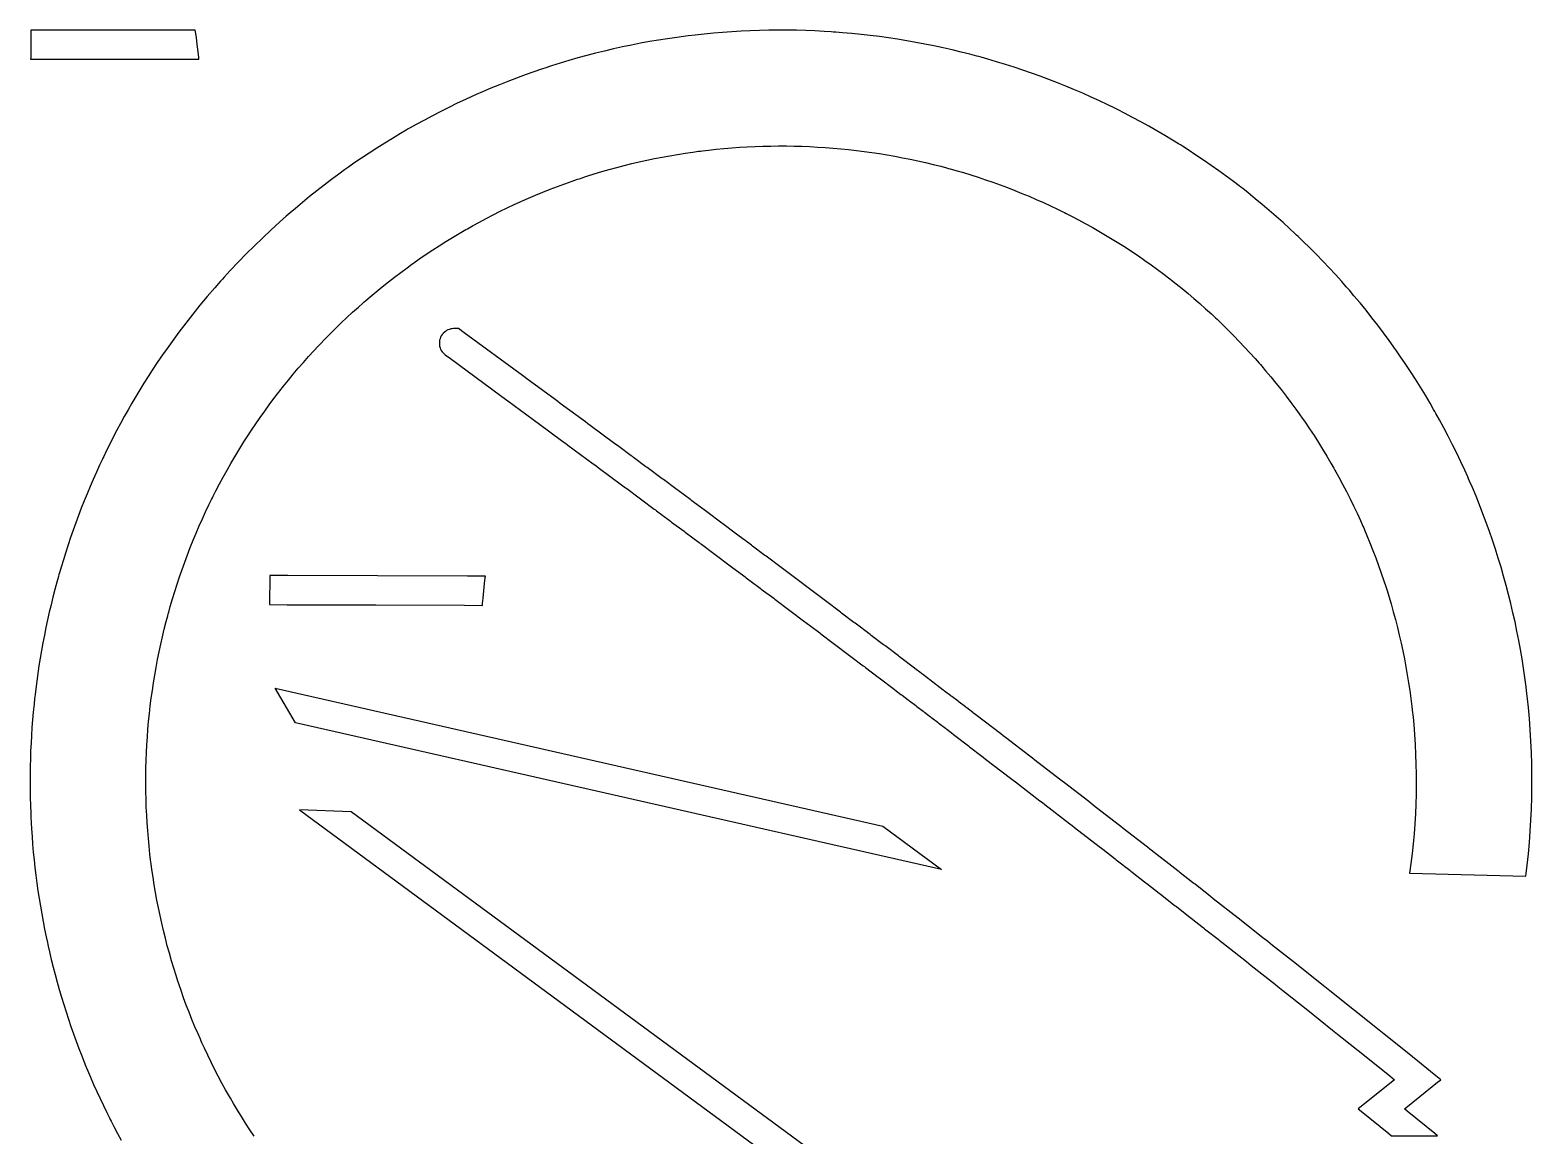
# Model space of a CAD drawing. Extents: x 0 to 1075, y 886 to 1633.
# Drawn here: x 0 to 583, y 1204 to 1633 of the extents above; entities that cross this region are included whole.
import ezdxf

# ---------------------------------------------------------------- set-up
doc = ezdxf.new("R2010")
doc.units = 0
doc.header["$MEASUREMENT"] = 0
doc.layers.get('0').update_dxf_attribs({"true_color": 0xffffff})

msp = doc.modelspace()

# ---------------------------------------------------------------- linework, layer by layer
at = {"color": 0}
for p, q in [((64.2207, 1633.49), (0.3229, 1633.49)), ((0.3229, 1633.49), (0.3318, 1632.78)), ((0.3318, 1632.78), (0.3446, 1630.65)), ((0.3446, 1630.65), (0.3384, 1627.82)), ((64.3224, 1632.78), (64.2207, 1633.49)), ((64.6147, 1630.65), (64.3224, 1632.78)), ((64.9833, 1627.82), (64.6147, 1630.65)), ((237.144, 1628.33), (233.639, 1627.65)), ((240.657, 1628.99), (237.144, 1628.33)), ((244.178, 1629.58), (240.657, 1628.99)), ((247.707, 1630.14), (244.178, 1629.58)), ((251.243, 1630.65), (247.707, 1630.14)), ((253.9, 1631.01), (251.243, 1630.65)), ((254.786, 1631.13), (253.9, 1631.01)), ((255.678, 1631.24), (254.786, 1631.13)), ((258.351, 1631.56), (255.678, 1631.24)), ((261.922, 1631.93), (258.351, 1631.56)), ((265.494, 1632.28), (261.922, 1631.93)), ((269.072, 1632.57), (265.494, 1632.28)), ((272.651, 1632.83), (269.072, 1632.57)), ((276.233, 1633.04), (272.651, 1632.83)), ((279.817, 1633.21), (276.233, 1633.04)), ((283.403, 1633.32), (279.817, 1633.21)), ((286.989, 1633.4), (283.403, 1633.32)), ((290.576, 1633.44), (286.989, 1633.4)), ((294.164, 1633.43), (290.576, 1633.44)), ((297.753, 1633.38), (294.164, 1633.43)), ((301.34, 1633.28), (297.753, 1633.38)), ((304.926, 1633.14), (301.34, 1633.28)), ((308.513, 1632.96), (304.926, 1633.14)), ((311.201, 1632.79), (308.513, 1632.96)), ((312.096, 1632.72), (311.201, 1632.79)), ((312.992, 1632.67), (312.096, 1632.72)), ((315.678, 1632.46), (312.992, 1632.67)), ((319.254, 1632.14), (315.678, 1632.46)), ((322.825, 1631.78), (319.254, 1632.14)), ((326.392, 1631.38), (322.825, 1631.78)), ((329.953, 1630.93), (326.392, 1631.38)), ((333.507, 1630.44), (329.953, 1630.93)), ((337.054, 1629.9), (333.507, 1630.44)), ((340.596, 1629.33), (337.054, 1629.9)), ((344.129, 1628.71), (340.596, 1629.33)), ((347.654, 1628.04), (344.129, 1628.71)), ((351.172, 1627.33), (347.654, 1628.04)), ((0.2613, 1622.86), (0.2424, 1622.15)), ((0.2424, 1622.15), (65.6446, 1622.15)), ((0.3043, 1624.99), (0.2613, 1622.86)), ((0.3384, 1627.82), (0.3043, 1624.99)), ((65.3267, 1624.99), (64.9833, 1627.82)), ((65.5682, 1622.86), (65.3267, 1624.99)), ((65.6446, 1622.15), (65.5682, 1622.86)), ((212.815, 1622.64), (209.382, 1621.65)), ((216.26, 1623.57), (212.815, 1622.64)), ((219.715, 1624.47), (216.26, 1623.57)), ((223.182, 1625.33), (219.715, 1624.47)), ((226.658, 1626.15), (223.182, 1625.33)), ((230.144, 1626.92), (226.658, 1626.15)), ((233.639, 1627.65), (230.144, 1626.92)), ((354.682, 1626.58), (351.172, 1627.33)), ((358.182, 1625.79), (354.682, 1626.58)), ((361.674, 1624.96), (358.182, 1625.79)), ((365.154, 1624.08), (361.674, 1624.96)), ((367.76, 1623.4), (365.154, 1624.08)), ((368.625, 1623.17), (367.76, 1623.4)), ((369.487, 1622.93), (368.625, 1623.17)), ((372.069, 1622.21), (369.487, 1622.93)), ((375.499, 1621.19), (372.069, 1622.21)), ((195.764, 1617.28), (192.39, 1616.08)), ((198.304, 1618.15), (195.764, 1617.28)), ((199.153, 1618.44), (198.304, 1618.15)), ((200.001, 1618.72), (199.153, 1618.44)), ((202.55, 1619.56), (200.001, 1618.72)), ((205.96, 1620.63), (202.55, 1619.56)), ((209.382, 1621.65), (205.96, 1620.63)), ((378.917, 1620.15), (375.499, 1621.19)), ((382.319, 1619.07), (378.917, 1620.15)), ((385.708, 1617.94), (382.319, 1619.07)), ((389.083, 1616.78), (385.708, 1617.94)), ((392.443, 1615.57), (389.083, 1616.78)), ((179.051, 1610.89), (175.757, 1609.49)), ((182.361, 1612.25), (179.051, 1610.89)), ((185.689, 1613.57), (182.361, 1612.25)), ((189.032, 1614.85), (185.689, 1613.57)), ((192.39, 1616.08), (189.032, 1614.85)), ((395.789, 1614.32), (392.443, 1615.57)), ((399.118, 1613.03), (395.789, 1614.32)), ((402.431, 1611.69), (399.118, 1613.03)), ((405.728, 1610.33), (402.431, 1611.69)), ((165.982, 1605.03), (162.761, 1603.46)), ((169.222, 1606.56), (165.982, 1605.03)), ((171.664, 1607.67), (169.222, 1606.56)), ((172.481, 1608.04), (171.664, 1607.67)), ((173.297, 1608.4), (172.481, 1608.04)), ((175.757, 1609.49), (173.297, 1608.4)), ((409.007, 1608.92), (405.728, 1610.33)), ((412.271, 1607.46), (409.007, 1608.92)), ((415.515, 1605.97), (412.271, 1607.46)), ((418.743, 1604.43), (415.515, 1605.97)), ((156.378, 1600.21), (153.218, 1598.53)), ((159.56, 1601.86), (156.378, 1600.21)), ((162.761, 1603.46), (159.56, 1601.86)), ((421.153, 1603.26), (418.743, 1604.43)), ((421.953, 1602.86), (421.153, 1603.26)), ((422.754, 1602.46), (421.953, 1602.86)), ((425.149, 1601.25), (422.754, 1602.46)), ((428.322, 1599.58), (425.149, 1601.25)), ((431.476, 1597.9), (428.322, 1599.58)), ((143.876, 1593.26), (140.815, 1591.43)), ((146.186, 1594.61), (143.876, 1593.26)), ((146.96, 1595.06), (146.186, 1594.61)), ((147.736, 1595.5), (146.96, 1595.06)), ((150.078, 1596.81), (147.736, 1595.5)), ((153.218, 1598.53), (150.078, 1596.81)), ((434.61, 1596.17), (431.476, 1597.9)), ((437.721, 1594.39), (434.61, 1596.17)), ((440.81, 1592.58), (437.721, 1594.39)), ((134.763, 1587.67), (131.772, 1585.72)), ((137.778, 1589.57), (134.763, 1587.67)), ((140.815, 1591.43), (137.778, 1589.57)), ((263.514, 1586.86), (266.539, 1587.19)), ((266.539, 1587.19), (269.565, 1587.49)), ((269.565, 1587.49), (272.594, 1587.74)), ((272.594, 1587.74), (275.625, 1587.94)), ((275.625, 1587.94), (278.656, 1588.13)), ((278.656, 1588.13), (281.689, 1588.26)), ((281.689, 1588.26), (284.721, 1588.38)), ((284.721, 1588.38), (287.754, 1588.43)), ((287.754, 1588.43), (290.786, 1588.47)), ((290.786, 1588.47), (293.818, 1588.46)), ((293.818, 1588.46), (296.85, 1588.42)), ((296.85, 1588.42), (299.879, 1588.33)), ((299.879, 1588.33), (302.908, 1588.21)), ((302.908, 1588.21), (305.935, 1588.06)), ((305.935, 1588.06), (308.958, 1587.86)), ((308.958, 1587.86), (311.981, 1587.64)), ((311.981, 1587.64), (314.999, 1587.36)), ((314.999, 1587.36), (318.015, 1587.07)), ((318.015, 1587.07), (321.026, 1586.72)), ((443.875, 1590.74), (440.81, 1592.58)), ((446.161, 1589.32), (443.875, 1590.74)), ((446.919, 1588.85), (446.161, 1589.32)), ((447.678, 1588.38), (446.919, 1588.85)), ((449.94, 1586.92), (447.678, 1588.38)), ((125.863, 1581.74), (123.671, 1580.19)), ((128.805, 1583.75), (125.863, 1581.74)), ((131.772, 1585.72), (128.805, 1583.75)), ((230.826, 1580.88), (233.758, 1581.6)), ((233.758, 1581.6), (236.699, 1582.29)), ((236.699, 1582.29), (239.649, 1582.94)), ((239.649, 1582.94), (242.604, 1583.57)), ((242.604, 1583.57), (245.569, 1584.14)), ((245.569, 1584.14), (248.54, 1584.69)), ((248.54, 1584.69), (251.518, 1585.19)), ((251.518, 1585.19), (254.504, 1585.67)), ((254.504, 1585.67), (257.494, 1586.1)), ((257.494, 1586.1), (259.742, 1586.4)), ((259.742, 1586.4), (260.492, 1586.5)), ((260.492, 1586.5), (261.247, 1586.6)), ((261.247, 1586.6), (263.514, 1586.86)), ((321.026, 1586.72), (324.035, 1586.35)), ((324.035, 1586.35), (327.039, 1585.93)), ((327.039, 1585.93), (330.037, 1585.49)), ((330.037, 1585.49), (333.032, 1584.99)), ((333.032, 1584.99), (336.021, 1584.47)), ((336.021, 1584.47), (339.003, 1583.9)), ((339.003, 1583.9), (341.981, 1583.31)), ((341.981, 1583.31), (344.951, 1582.68)), ((344.951, 1582.68), (347.915, 1582)), ((347.915, 1582), (350.872, 1581.29)), ((350.872, 1581.29), (353.822, 1580.56)), ((452.938, 1584.96), (449.94, 1586.92)), ((455.908, 1582.96), (452.938, 1584.96)), ((458.856, 1580.93), (455.908, 1582.96)), ((117.134, 1575.44), (114.268, 1573.26)), ((120.026, 1577.58), (117.134, 1575.44)), ((122.212, 1579.17), (120.026, 1577.58)), ((122.944, 1579.68), (122.212, 1579.17)), ((123.671, 1580.19), (122.944, 1579.68)), ((210.569, 1574.79), (212.717, 1575.53)), ((212.717, 1575.53), (213.435, 1575.76)), ((213.435, 1575.76), (214.151, 1576.01)), ((214.151, 1576.01), (216.308, 1576.71)), ((216.308, 1576.71), (219.192, 1577.61)), ((219.192, 1577.61), (222.086, 1578.49)), ((222.086, 1578.49), (224.99, 1579.32)), ((224.99, 1579.32), (227.904, 1580.11)), ((227.904, 1580.11), (230.826, 1580.88)), ((353.822, 1580.56), (356.031, 1579.97)), ((356.031, 1579.97), (356.765, 1579.76)), ((356.765, 1579.76), (357.494, 1579.57)), ((357.494, 1579.57), (359.678, 1578.96)), ((359.678, 1578.96), (362.579, 1578.11)), ((362.579, 1578.11), (365.469, 1577.24)), ((365.469, 1577.24), (368.347, 1576.31)), ((368.347, 1576.31), (371.214, 1575.36)), ((371.214, 1575.36), (374.069, 1574.38)), ((461.778, 1578.86), (458.856, 1580.93)), ((464.674, 1576.75), (461.778, 1578.86)), ((467.543, 1574.61), (464.674, 1576.75)), ((111.429, 1571.06), (108.617, 1568.82)), ((114.268, 1573.26), (111.429, 1571.06)), ((196.436, 1569.38), (199.235, 1570.53)), ((199.235, 1570.53), (202.049, 1571.64)), ((202.049, 1571.64), (204.875, 1572.72)), ((204.875, 1572.72), (207.715, 1573.78)), ((207.715, 1573.78), (210.569, 1574.79)), ((374.069, 1574.38), (376.911, 1573.35)), ((376.911, 1573.35), (379.74, 1572.29)), ((379.74, 1572.29), (382.556, 1571.19)), ((382.556, 1571.19), (385.358, 1570.07)), ((385.358, 1570.07), (388.147, 1568.92)), ((469.679, 1572.99), (467.543, 1574.61)), ((470.386, 1572.43), (469.679, 1572.99)), ((471.09, 1571.89), (470.386, 1572.43)), ((473.19, 1570.24), (471.09, 1571.89)), ((475.965, 1567.99), (473.19, 1570.24)), ((103.075, 1564.24), (101.025, 1562.49)), ((105.832, 1566.54), (103.075, 1564.24)), ((108.617, 1568.82), (105.832, 1566.54)), ((182.658, 1563.1), (185.383, 1564.42)), ((185.383, 1564.42), (188.124, 1565.71)), ((188.124, 1565.71), (190.189, 1566.65)), ((190.189, 1566.65), (190.881, 1566.97)), ((190.881, 1566.97), (191.571, 1567.28)), ((191.571, 1567.28), (193.65, 1568.19)), ((193.65, 1568.19), (196.436, 1569.38)), ((388.147, 1568.92), (390.921, 1567.71)), ((390.921, 1567.71), (393.681, 1566.49)), ((393.681, 1566.49), (396.425, 1565.22)), ((396.425, 1565.22), (399.156, 1563.92)), ((399.156, 1563.92), (401.193, 1562.93)), ((478.714, 1565.72), (475.965, 1567.99)), ((481.435, 1563.42), (478.714, 1565.72)), ((96.9797, 1558.92), (93.6593, 1555.9)), ((99.499, 1561.15), (96.9797, 1558.92)), ((100.346, 1561.89), (99.499, 1561.15)), ((101.025, 1562.49), (100.346, 1561.89)), ((171.932, 1557.46), (174.587, 1558.92)), ((174.587, 1558.92), (177.26, 1560.35)), ((177.26, 1560.35), (179.951, 1561.74)), ((179.951, 1561.74), (182.658, 1563.1)), ((401.193, 1562.93), (401.869, 1562.6)), ((401.869, 1562.6), (402.547, 1562.25)), ((402.547, 1562.25), (404.572, 1561.22)), ((404.572, 1561.22), (407.257, 1559.82)), ((407.257, 1559.82), (409.924, 1558.39)), ((409.924, 1558.39), (412.572, 1556.93)), ((484.126, 1561.08), (481.435, 1563.42)), ((486.789, 1558.71), (484.126, 1561.08)), ((489.422, 1556.31), (486.789, 1558.71)), ((90.3857, 1552.82), (87.1592, 1549.71)), ((93.6593, 1555.9), (90.3857, 1552.82)), ((161.529, 1551.33), (164.099, 1552.92)), ((164.099, 1552.92), (166.686, 1554.46)), ((166.686, 1554.46), (168.639, 1555.6)), ((168.639, 1555.6), (169.293, 1555.97)), ((169.293, 1555.97), (169.95, 1556.35)), ((169.95, 1556.35), (171.932, 1557.46)), ((412.572, 1556.93), (415.203, 1555.43)), ((415.203, 1555.43), (417.814, 1553.89)), ((417.814, 1553.89), (420.407, 1552.33)), ((420.407, 1552.33), (422.339, 1551.14)), ((491.379, 1554.49), (489.422, 1556.31)), ((492.026, 1553.88), (491.379, 1554.49)), ((492.681, 1553.25), (492.026, 1553.88)), ((494.624, 1551.39), (492.681, 1553.25)), ((83.9806, 1546.53), (80.8503, 1543.32)), ((87.1592, 1549.71), (83.9806, 1546.53)), ((151.454, 1544.71), (153.943, 1546.42)), ((153.943, 1546.42), (156.451, 1548.08)), ((156.451, 1548.08), (158.981, 1549.72)), ((158.981, 1549.72), (161.529, 1551.33)), ((422.339, 1551.14), (422.981, 1550.74)), ((422.981, 1550.74), (423.622, 1550.33)), ((423.622, 1550.33), (425.535, 1549.11)), ((425.535, 1549.11), (428.069, 1547.44)), ((428.069, 1547.44), (430.583, 1545.76)), ((497.19, 1548.86), (494.624, 1551.39)), ((499.726, 1546.32), (497.19, 1548.86)), ((502.231, 1543.74), (499.726, 1546.32)), ((80.8503, 1543.32), (77.769, 1540.06)), ((144.071, 1539.39), (146.518, 1541.19)), ((146.518, 1541.19), (148.367, 1542.53)), ((148.367, 1542.53), (148.986, 1542.97)), ((148.986, 1542.97), (149.6, 1543.42)), ((149.6, 1543.42), (151.454, 1544.71)), ((430.583, 1545.76), (433.075, 1544.04)), ((433.075, 1544.04), (435.546, 1542.29)), ((435.546, 1542.29), (437.996, 1540.5)), ((437.996, 1540.5), (440.422, 1538.69)), ((504.703, 1541.13), (502.231, 1543.74)), ((507.143, 1538.49), (504.703, 1541.13)), ((73.9925, 1535.92), (71.7839, 1533.42)), ((74.7371, 1536.74), (73.9925, 1535.92)), ((75.4887, 1537.57), (74.7371, 1536.74)), ((77.769, 1540.06), (75.4887, 1537.57)), ((136.868, 1533.79), (139.246, 1535.68)), ((139.246, 1535.68), (141.647, 1537.56)), ((141.647, 1537.56), (144.071, 1539.39)), ((440.422, 1538.69), (442.229, 1537.31)), ((442.229, 1537.31), (442.826, 1536.85)), ((442.826, 1536.85), (443.422, 1536.39)), ((443.422, 1536.39), (445.197, 1534.99)), ((445.197, 1534.99), (447.546, 1533.1)), ((509.551, 1535.81), (507.143, 1538.49)), ((511.338, 1533.79), (509.551, 1535.81)), ((68.8826, 1530.04), (66.0338, 1526.63)), ((71.7839, 1533.42), (68.8826, 1530.04)), ((130.446, 1528.43), (132.18, 1529.9)), ((132.18, 1529.9), (134.512, 1531.86)), ((134.512, 1531.86), (136.868, 1533.79)), ((447.546, 1533.1), (449.869, 1531.17)), ((449.869, 1531.17), (452.169, 1529.22)), ((452.169, 1529.22), (454.446, 1527.25)), ((511.928, 1533.11), (511.338, 1533.79)), ((512.532, 1532.42), (511.928, 1533.11)), ((514.324, 1530.32), (512.532, 1532.42)), ((516.686, 1527.5), (514.324, 1530.32)), ((63.2378, 1523.17), (60.4951, 1519.67)), ((66.0338, 1526.63), (63.2378, 1523.17)), ((123.094, 1521.82), (125.328, 1523.88)), ((125.328, 1523.88), (127.587, 1525.92)), ((127.587, 1525.92), (129.297, 1527.43)), ((129.297, 1527.43), (129.872, 1527.93)), ((129.872, 1527.93), (130.446, 1528.43)), ((454.446, 1527.25), (456.697, 1525.24)), ((456.697, 1525.24), (458.925, 1523.21)), ((458.925, 1523.21), (460.581, 1521.67)), ((519.011, 1524.65), (516.686, 1527.5)), ((521.301, 1521.76), (519.011, 1524.65)), ((60.4951, 1519.67), (57.8064, 1516.13)), ((116.544, 1515.46), (118.701, 1517.6)), ((118.701, 1517.6), (120.885, 1519.72)), ((120.885, 1519.72), (123.094, 1521.82)), ((162.36, 1517.04), (161.837, 1516.78)), ((162.907, 1517.25), (162.36, 1517.04)), ((163.475, 1517.4), (162.907, 1517.25)), ((164.06, 1517.5), (163.475, 1517.4)), ((164.506, 1517.54), (164.06, 1517.5)), ((164.656, 1517.54), (164.506, 1517.54)), ((166.467, 1517.56), (164.656, 1517.54)), ((168.724, 1515.9), (166.467, 1517.56)), ((460.581, 1521.67), (461.128, 1521.15)), ((461.128, 1521.15), (461.681, 1520.63)), ((461.681, 1520.63), (463.325, 1519.04)), ((463.325, 1519.04), (465.494, 1516.92)), ((523.556, 1518.86), (521.301, 1521.76)), ((525.774, 1515.93), (523.556, 1518.86)), ((55.1721, 1512.54), (53.2304, 1509.82)), ((57.8064, 1516.13), (55.1721, 1512.54)), ((112.307, 1511.1), (112.83, 1511.64)), ((112.83, 1511.64), (114.412, 1513.29)), ((114.412, 1513.29), (116.544, 1515.46)), ((159.051, 1512.47), (159.019, 1511.88)), ((159.019, 1511.88), (159.035, 1511.43)), ((159.035, 1511.43), (159.05, 1511.28)), ((159.05, 1511.28), (159.065, 1511.14)), ((159.143, 1513.06), (159.051, 1512.47)), ((159.294, 1513.61), (159.143, 1513.06)), ((159.504, 1514.17), (159.294, 1513.61)), ((159.771, 1514.69), (159.504, 1514.17)), ((160.092, 1515.19), (159.771, 1514.69)), ((160.365, 1515.54), (160.092, 1515.19)), ((160.465, 1515.65), (160.365, 1515.54)), ((160.564, 1515.76), (160.465, 1515.65)), ((160.886, 1516.07), (160.564, 1515.76)), ((161.346, 1516.44), (160.886, 1516.07)), ((161.837, 1516.78), (161.346, 1516.44)), ((191.275, 1499.36), (168.724, 1515.9)), ((465.494, 1516.92), (467.64, 1514.75)), ((467.64, 1514.75), (469.758, 1512.57)), ((469.758, 1512.57), (471.85, 1510.36)), ((527.954, 1512.97), (525.774, 1515.93)), ((529.568, 1510.72), (527.954, 1512.97)), ((50.8744, 1506.43), (49.1825, 1503.93)), ((52.1599, 1508.29), (50.8744, 1506.43)), ((52.5926, 1508.92), (52.1599, 1508.29)), ((53.2304, 1509.82), (52.5926, 1508.92)), ((106.21, 1504.4), (108.215, 1506.67)), ((108.215, 1506.67), (110.247, 1508.89)), ((110.247, 1508.89), (111.789, 1510.54)), ((111.789, 1510.54), (112.307, 1511.1)), ((159.065, 1511.14), (159.143, 1510.69)), ((159.143, 1510.69), (159.297, 1510.13)), ((159.297, 1510.13), (159.507, 1509.57)), ((159.507, 1509.57), (159.774, 1509.04)), ((159.774, 1509.04), (160.092, 1508.56)), ((160.092, 1508.56), (160.461, 1508.1)), ((160.461, 1508.1), (160.878, 1507.68)), ((160.878, 1507.68), (161.219, 1507.39)), ((161.219, 1507.39), (161.34, 1507.29)), ((161.34, 1507.29), (163.288, 1505.88)), ((163.288, 1505.88), (182.743, 1491.6)), ((471.85, 1510.36), (473.914, 1508.13)), ((473.914, 1508.13), (475.951, 1505.88)), ((475.951, 1505.88), (477.463, 1504.15)), ((530.099, 1509.97), (529.568, 1510.72)), ((530.626, 1509.24), (530.099, 1509.97)), ((532.188, 1506.99), (530.626, 1509.24)), ((534.239, 1503.97), (532.188, 1506.99)), ((47.5169, 1501.42), (45.8781, 1498.89)), ((49.1825, 1503.93), (47.5169, 1501.42)), ((100.363, 1497.51), (102.284, 1499.83)), ((102.284, 1499.83), (104.233, 1502.14)), ((104.233, 1502.14), (106.21, 1504.4)), ((477.463, 1504.15), (477.961, 1503.58)), ((477.961, 1503.58), (478.479, 1502.99)), ((478.479, 1502.99), (480.017, 1501.19)), ((480.017, 1501.19), (482.043, 1498.76)), ((536.251, 1500.93), (534.239, 1503.97)), ((538.225, 1497.86), (536.251, 1500.93)), ((42.6803, 1493.76), (41.1217, 1491.18)), ((44.2657, 1496.33), (42.6803, 1493.76)), ((45.8781, 1498.89), (44.2657, 1496.33)), ((97.0701, 1493.39), (98.4714, 1495.17)), ((98.4714, 1495.17), (100.363, 1497.51)), ((193.528, 1497.69), (191.275, 1499.36)), ((194.486, 1497), (193.528, 1497.69)), ((204.065, 1489.94), (194.486, 1497)), ((482.043, 1498.76), (484.036, 1496.32)), ((484.036, 1496.32), (486, 1493.85)), ((486, 1493.85), (487.932, 1491.36)), ((540.161, 1494.78), (538.225, 1497.86)), ((542.057, 1491.67), (540.161, 1494.78)), ((39.5901, 1488.58), (38.0858, 1485.97)), ((41.1217, 1491.18), (39.5901, 1488.58)), ((91.1704, 1485.51), (92.9526, 1487.96)), ((92.9526, 1487.96), (94.7653, 1490.39)), ((94.7653, 1490.39), (96.1436, 1492.19)), ((96.1436, 1492.19), (96.6079, 1492.79)), ((96.6079, 1492.79), (97.0701, 1493.39)), ((182.743, 1491.6), (184.688, 1490.17)), ((184.688, 1490.17), (185.669, 1489.44)), ((185.669, 1489.44), (195.478, 1482.24)), ((205.024, 1489.24), (204.065, 1489.94)), ((205.997, 1488.51), (205.024, 1489.24)), ((215.739, 1481.33), (205.997, 1488.51)), ((487.932, 1491.36), (489.832, 1488.83)), ((489.832, 1488.83), (491.701, 1486.29)), ((543.915, 1488.53), (542.057, 1491.67)), ((545.283, 1486.15), (543.915, 1488.53)), ((36.6088, 1483.35), (35.159, 1480.69)), ((38.0858, 1485.97), (36.6088, 1483.35)), ((87.6974, 1480.54), (89.4185, 1483.04)), ((89.4185, 1483.04), (91.1704, 1485.51)), ((195.478, 1482.24), (196.458, 1481.51)), ((491.701, 1486.29), (493.082, 1484.38)), ((493.082, 1484.38), (493.537, 1483.72)), ((493.537, 1483.72), (493.989, 1483.08)), ((493.989, 1483.08), (495.325, 1481.17)), ((545.733, 1485.36), (545.283, 1486.15)), ((546.185, 1484.57), (545.733, 1485.36)), ((547.519, 1482.17), (546.185, 1484.57)), ((549.265, 1478.94), (547.519, 1482.17)), ((33.7369, 1478.04), (32.3425, 1475.36)), ((35.159, 1480.69), (33.7369, 1478.04)), ((84.3478, 1475.5), (86.0069, 1478.03)), ((86.0069, 1478.03), (87.6974, 1480.54)), ((196.458, 1481.51), (197.421, 1480.79)), ((197.421, 1480.79), (207.049, 1473.69)), ((216.712, 1480.61), (215.739, 1481.33)), ((217.671, 1479.9), (216.712, 1480.61)), ((227.244, 1472.83), (217.671, 1479.9)), ((495.325, 1481.17), (497.081, 1478.57)), ((497.081, 1478.57), (498.801, 1475.96)), ((550.969, 1475.71), (549.265, 1478.94)), ((30.9758, 1472.67), (29.6371, 1469.97)), ((32.3425, 1475.36), (30.9758, 1472.67)), ((79.5608, 1467.78), (81.1243, 1470.38)), ((81.1243, 1470.38), (82.3169, 1472.31)), ((82.3169, 1472.31), (82.7197, 1472.94)), ((82.7197, 1472.94), (83.1228, 1473.58)), ((83.1228, 1473.58), (84.3478, 1475.5)), ((207.049, 1473.69), (208.011, 1472.99)), ((208.011, 1472.99), (208.99, 1472.26)), ((208.99, 1472.26), (218.779, 1465.03)), ((228.201, 1472.13), (227.244, 1472.83)), ((228.686, 1471.76), (228.201, 1472.13)), ((233.529, 1468.18), (228.686, 1471.76)), ((498.801, 1475.96), (500.489, 1473.33)), ((500.489, 1473.33), (502.144, 1470.68)), ((502.144, 1470.68), (503.765, 1468)), ((552.632, 1472.44), (550.969, 1475.71)), ((554.254, 1469.17), (552.632, 1472.44)), ((27.0396, 1464.51), (25.7818, 1461.75)), ((28.0011, 1466.57), (27.0396, 1464.51)), ((28.3264, 1467.25), (28.0011, 1466.57)), ((28.6504, 1467.93), (28.3264, 1467.25)), ((29.6371, 1469.97), (28.6504, 1467.93)), ((76.5311, 1462.54), (78.0297, 1465.17)), ((78.0297, 1465.17), (79.5608, 1467.78)), ((218.779, 1465.03), (219.757, 1464.31)), ((234.014, 1467.82), (233.529, 1468.18)), ((234.494, 1467.46), (234.014, 1467.82)), ((239.297, 1463.9), (234.494, 1467.46)), ((503.765, 1468), (505.351, 1465.31)), ((505.351, 1465.31), (506.519, 1463.28)), ((555.833, 1465.86), (554.254, 1469.17)), ((557.372, 1462.53), (555.833, 1465.86)), ((24.5528, 1458.99), (23.3528, 1456.21)), ((25.7818, 1461.75), (24.5528, 1458.99)), ((73.6319, 1457.22), (75.0651, 1459.89)), ((75.0651, 1459.89), (76.5311, 1462.54)), ((219.757, 1464.31), (220.719, 1463.6)), ((220.719, 1463.6), (230.34, 1456.47)), ((239.778, 1463.54), (239.297, 1463.9)), ((240.263, 1463.18), (239.778, 1463.54)), ((245.101, 1459.6), (240.263, 1463.18)), ((245.586, 1459.24), (245.101, 1459.6)), ((246.065, 1458.88), (245.586, 1459.24)), ((250.865, 1455.31), (246.065, 1458.88)), ((506.519, 1463.28), (506.904, 1462.6)), ((506.904, 1462.6), (507.289, 1461.9)), ((507.289, 1461.9), (508.428, 1459.85)), ((508.428, 1459.85), (509.917, 1457.08)), ((558.5, 1460.03), (557.372, 1462.53)), ((558.869, 1459.19), (558.5, 1460.03)), ((559.238, 1458.35), (558.869, 1459.19)), ((22.1818, 1453.42), (21.04, 1450.61)), ((23.3528, 1456.21), (22.1818, 1453.42)), ((71.2021, 1452.51), (72.2317, 1454.54)), ((72.2317, 1454.54), (73.6319, 1457.22)), ((230.34, 1456.47), (231.301, 1455.75)), ((231.301, 1455.75), (231.789, 1455.39)), ((231.789, 1455.39), (236.656, 1451.78)), ((251.346, 1454.96), (250.865, 1455.31)), ((251.829, 1454.6), (251.346, 1454.96)), ((256.665, 1451), (251.829, 1454.6)), ((509.917, 1457.08), (511.371, 1454.29)), ((511.371, 1454.29), (512.787, 1451.49)), ((560.322, 1455.83), (559.238, 1458.35)), ((561.733, 1452.44), (560.322, 1455.83)), ((19.9275, 1447.81), (18.8443, 1444.97)), ((21.04, 1450.61), (19.9275, 1447.81)), ((68.2351, 1446.39), (69.5329, 1449.13)), ((69.5329, 1449.13), (70.5275, 1451.15)), ((70.5275, 1451.15), (70.8646, 1451.83)), ((70.8646, 1451.83), (71.2021, 1452.51)), ((236.656, 1451.78), (237.143, 1451.42)), ((237.143, 1451.42), (237.625, 1451.07)), ((237.625, 1451.07), (242.451, 1447.47)), ((242.451, 1447.47), (242.935, 1447.13)), ((242.935, 1447.13), (243.421, 1446.76)), ((257.149, 1450.64), (256.665, 1451)), ((257.628, 1450.28), (257.149, 1450.64)), ((262.425, 1446.71), (257.628, 1450.28)), ((512.787, 1451.49), (514.168, 1448.67)), ((514.168, 1448.67), (515.514, 1445.83)), ((563.101, 1449.06), (561.733, 1452.44)), ((564.428, 1445.64), (563.101, 1449.06)), ((17.7904, 1442.14), (16.7661, 1439.29)), ((18.8443, 1444.97), (17.7904, 1442.14)), ((65.7414, 1440.89), (66.9713, 1443.64)), ((66.9713, 1443.64), (68.2351, 1446.39)), ((243.421, 1446.76), (248.285, 1443.14)), ((248.285, 1443.14), (248.771, 1442.78)), ((248.771, 1442.78), (249.253, 1442.42)), ((249.253, 1442.42), (254.076, 1438.83)), ((262.904, 1446.35), (262.425, 1446.71)), ((263.388, 1445.99), (262.904, 1446.35)), ((268.219, 1442.39), (263.388, 1445.99)), ((268.703, 1442.03), (268.219, 1442.39)), ((269.182, 1441.67), (268.703, 1442.03)), ((273.975, 1438.08), (269.182, 1441.67)), ((515.514, 1445.83), (516.822, 1442.97)), ((516.822, 1442.97), (517.781, 1440.82)), ((565.708, 1442.21), (564.428, 1445.64)), ((566.947, 1438.76), (565.708, 1442.21)), ((15.7714, 1436.43), (14.8063, 1433.57)), ((16.7661, 1439.29), (15.7714, 1436.43)), ((62.2576, 1432.51), (63.3844, 1435.32)), ((63.3844, 1435.32), (64.5458, 1438.11)), ((64.5458, 1438.11), (65.7414, 1440.89)), ((254.076, 1438.83), (254.558, 1438.47)), ((254.558, 1438.47), (255.044, 1438.11)), ((255.044, 1438.11), (259.906, 1434.49)), ((274.454, 1437.72), (273.975, 1438.08)), ((274.938, 1437.36), (274.454, 1437.72)), ((279.765, 1433.76), (274.938, 1437.36)), ((517.781, 1440.82), (518.094, 1440.1)), ((518.094, 1440.1), (518.408, 1439.39)), ((518.408, 1439.39), (519.329, 1437.22)), ((519.329, 1437.22), (520.528, 1434.31)), ((568.142, 1435.31), (566.947, 1438.76)), ((569.011, 1432.69), (568.142, 1435.31)), ((13.871, 1430.68), (12.9655, 1427.79)), ((14.8063, 1433.57), (13.871, 1430.68)), ((60.1076, 1426.88), (61.1653, 1429.71)), ((61.1653, 1429.71), (62.2576, 1432.51)), ((259.906, 1434.49), (260.392, 1434.13)), ((260.392, 1434.13), (260.874, 1433.76)), ((260.874, 1433.76), (265.694, 1430.17)), ((265.694, 1430.17), (266.176, 1429.81)), ((266.176, 1429.81), (266.662, 1429.44)), ((280.249, 1433.4), (279.765, 1433.76)), ((280.728, 1433.04), (280.249, 1433.4)), ((285.518, 1429.46), (280.728, 1433.04)), ((520.528, 1434.31), (521.688, 1431.39)), ((521.688, 1431.39), (522.81, 1428.46)), ((569.293, 1431.82), (569.011, 1432.69)), ((569.575, 1430.96), (569.293, 1431.82)), ((570.399, 1428.33), (569.575, 1430.96)), ((12.09, 1424.9), (11.452, 1422.72)), ((12.9655, 1427.79), (12.09, 1424.9)), ((58.0969, 1421.18), (59.0849, 1424.03)), ((59.0849, 1424.03), (60.1076, 1426.88)), ((266.662, 1429.44), (271.518, 1425.81)), ((271.518, 1425.81), (272.004, 1425.44)), ((272.004, 1425.44), (272.486, 1425.08)), ((272.486, 1425.08), (277.303, 1421.49)), ((285.996, 1429.1), (285.518, 1429.46)), ((286.479, 1428.74), (285.996, 1429.1)), ((291.303, 1425.11), (286.479, 1428.74)), ((291.786, 1424.75), (291.303, 1425.11)), ((292.264, 1424.39), (291.786, 1424.75)), ((297.05, 1420.81), (292.264, 1424.39)), ((522.81, 1428.46), (523.894, 1425.51)), ((523.894, 1425.51), (524.942, 1422.56)), ((571.46, 1424.85), (570.399, 1428.33)), ((572.476, 1421.33), (571.46, 1424.85)), ((10.4309, 1419.08), (9.6476, 1416.17)), ((11.0373, 1421.26), (10.4309, 1419.08)), ((11.2445, 1421.99), (11.0373, 1421.26)), ((11.452, 1422.72), (11.2445, 1421.99)), ((56.2263, 1415.43), (57.144, 1418.31)), ((57.144, 1418.31), (58.0969, 1421.18)), ((93.1247, 1421.67), (93.0021, 1410.33)), ((100.105, 1421.65), (93.1247, 1421.67)), ((135.009, 1421.56), (100.105, 1421.65)), ((169.913, 1421.42), (135.009, 1421.56)), ((176.893, 1421.38), (169.913, 1421.42)), ((176.269, 1415.72), (176.569, 1418.56)), ((176.569, 1418.56), (176.81, 1420.68)), ((176.81, 1420.68), (176.894, 1421.39)), ((176.894, 1421.39), (176.893, 1421.38)), ((277.303, 1421.49), (277.785, 1421.13)), ((277.785, 1421.13), (278.269, 1420.76)), ((278.269, 1420.76), (283.122, 1417.13)), ((297.529, 1420.44), (297.05, 1420.81)), ((298.011, 1420.08), (297.529, 1420.44)), ((302.831, 1416.46), (298.011, 1420.08)), ((524.942, 1422.56), (525.951, 1419.58)), ((525.951, 1419.58), (526.685, 1417.35)), ((573.449, 1417.81), (572.476, 1421.33)), ((574.376, 1414.28), (573.449, 1417.81)), ((8.8945, 1413.24), (8.1718, 1410.31)), ((9.6476, 1416.17), (8.8945, 1413.24)), ((54.4968, 1409.64), (55.3439, 1412.54)), ((55.3439, 1412.54), (56.2263, 1415.43)), ((175.808, 1410.75), (175.997, 1412.89)), ((175.997, 1412.89), (176.269, 1415.72)), ((283.122, 1417.13), (283.607, 1416.76)), ((283.607, 1416.76), (284.089, 1416.4)), ((284.089, 1416.4), (288.901, 1412.79)), ((288.901, 1412.79), (289.382, 1412.43)), ((289.382, 1412.43), (289.867, 1412.07)), ((289.867, 1412.07), (294.715, 1408.42)), ((303.313, 1416.1), (302.831, 1416.46)), ((303.792, 1415.74), (303.313, 1416.1)), ((308.572, 1412.14), (303.792, 1415.74)), ((309.05, 1411.78), (308.572, 1412.14)), ((526.685, 1417.35), (526.922, 1416.6)), ((526.922, 1416.6), (527.16, 1415.85)), ((527.16, 1415.85), (527.854, 1413.6)), ((527.854, 1413.6), (528.747, 1410.6)), ((575.26, 1410.74), (574.376, 1414.28)), ((7.4793, 1407.36), (6.8173, 1404.42)), ((8.1718, 1410.31), (7.4793, 1407.36)), ((53.4856, 1406), (53.6854, 1406.72)), ((53.6854, 1406.72), (53.8837, 1407.46)), ((53.8837, 1407.46), (54.4968, 1409.64)), ((93.0021, 1410.33), (99.8978, 1410.32)), ((99.8978, 1410.32), (134.376, 1410.22)), ((134.376, 1410.22), (168.854, 1410.08)), ((168.854, 1410.08), (175.75, 1410.04)), ((175.75, 1410.04), (175.808, 1410.75)), ((294.715, 1408.42), (295.2, 1408.06)), ((295.2, 1408.06), (295.682, 1407.69)), ((295.682, 1407.69), (300.489, 1404.08)), ((309.532, 1411.42), (309.05, 1411.78)), ((314.349, 1407.79), (309.532, 1411.42)), ((314.829, 1407.43), (314.349, 1407.79)), ((315.307, 1407.07), (314.829, 1407.43)), ((320.083, 1403.46), (315.307, 1407.07)), ((528.747, 1410.6), (529.601, 1407.57)), ((529.601, 1407.57), (530.417, 1404.56)), ((576.099, 1407.18), (575.26, 1410.74)), ((576.893, 1403.61), (576.099, 1407.18)), ((6.1857, 1401.46), (5.5846, 1398.5)), ((6.8173, 1404.42), (6.1857, 1401.46)), ((51.4524, 1397.88), (52.1601, 1400.83)), ((52.1601, 1400.83), (52.9044, 1403.79)), ((52.9044, 1403.79), (53.4856, 1406)), ((300.489, 1404.08), (300.971, 1403.72)), ((300.971, 1403.72), (301.454, 1403.35)), ((301.454, 1403.35), (306.3, 1399.71)), ((320.561, 1403.1), (320.083, 1403.46)), ((321.043, 1402.74), (320.561, 1403.1)), ((325.854, 1399.1), (321.043, 1402.74)), ((530.417, 1404.56), (531.194, 1401.51)), ((531.194, 1401.51), (531.932, 1398.47)), ((577.643, 1400.04), (576.893, 1403.61)), ((5.0141, 1395.54), (4.474, 1392.57)), ((5.5846, 1398.5), (5.0141, 1395.54)), ((50.1467, 1391.94), (50.7813, 1394.92)), ((50.7813, 1394.92), (51.4524, 1397.88)), ((306.3, 1399.71), (306.783, 1399.33)), ((306.783, 1399.33), (307.264, 1398.97)), ((307.264, 1398.97), (312.068, 1395.35)), ((312.068, 1395.35), (312.549, 1394.99)), ((312.549, 1394.99), (313.033, 1394.63)), ((313.033, 1394.63), (317.874, 1390.97)), ((326.336, 1398.74), (325.854, 1399.1)), ((326.813, 1398.38), (326.336, 1398.74)), ((331.585, 1394.76), (326.813, 1398.38)), ((332.063, 1394.4), (331.585, 1394.76)), ((531.932, 1398.47), (532.632, 1395.42)), ((532.632, 1395.42), (533.292, 1392.35)), ((578.347, 1396.46), (577.643, 1400.04)), ((579.006, 1392.86), (578.347, 1396.46)), ((3.9646, 1389.6), (3.4859, 1386.61)), ((4.474, 1392.57), (3.9646, 1389.6)), ((48.9878, 1385.98), (49.5489, 1388.97)), ((49.5489, 1388.97), (50.1467, 1391.94)), ((317.874, 1390.97), (318.357, 1390.61)), ((318.357, 1390.61), (318.838, 1390.24)), ((318.838, 1390.24), (323.636, 1386.61)), ((332.543, 1394.04), (332.063, 1394.4)), ((337.35, 1390.4), (332.543, 1394.04)), ((337.832, 1390.04), (337.35, 1390.4)), ((338.308, 1389.68), (337.832, 1390.04)), ((343.075, 1386.06), (338.308, 1389.68)), ((533.292, 1392.35), (533.912, 1389.28)), ((533.912, 1389.28), (534.494, 1386.2)), ((579.621, 1389.26), (579.006, 1392.86)), ((580.19, 1385.65), (579.621, 1389.26)), ((3.0379, 1383.63), (2.6207, 1380.63)), ((3.4859, 1386.61), (3.0379, 1383.63)), ((47.9757, 1380), (48.4633, 1382.99)), ((48.4633, 1382.99), (48.9878, 1385.98)), ((323.636, 1386.61), (324.117, 1386.25)), ((324.117, 1386.25), (324.6, 1385.88)), ((324.6, 1385.88), (329.436, 1382.22)), ((343.553, 1385.7), (343.075, 1386.06)), ((343.792, 1385.52), (343.553, 1385.7)), ((346.185, 1383.7), (343.792, 1385.52)), ((346.424, 1383.52), (346.185, 1383.7)), ((346.662, 1383.33), (346.424, 1383.52)), ((349.046, 1381.52), (346.662, 1383.33)), ((534.494, 1386.2), (535.037, 1383.12)), ((535.037, 1383.12), (535.542, 1380.02)), ((580.714, 1382.04), (580.19, 1385.65)), ((2.2343, 1377.64), (1.9638, 1375.39)), ((2.6207, 1380.63), (2.2343, 1377.64)), ((47.1106, 1374), (47.5247, 1377)), ((47.5247, 1377), (47.9757, 1380)), ((95.2786, 1377.9), (331.276, 1324.26)), ((103.196, 1364.47), (95.2786, 1377.9)), ((329.436, 1382.22), (329.919, 1381.86)), ((329.919, 1381.86), (330.399, 1381.49)), ((330.399, 1381.49), (335.193, 1377.86)), ((335.193, 1377.86), (335.672, 1377.49)), ((335.672, 1377.49), (335.914, 1377.31)), ((335.914, 1377.31), (338.321, 1375.48)), ((349.285, 1381.34), (349.046, 1381.52)), ((349.524, 1381.16), (349.285, 1381.34)), ((351.924, 1379.34), (349.524, 1381.16)), ((352.164, 1379.15), (351.924, 1379.34)), ((352.403, 1378.97), (352.164, 1379.15)), ((354.792, 1377.15), (352.403, 1378.97)), ((355.031, 1376.97), (354.792, 1377.15)), ((355.269, 1376.79), (355.031, 1376.97)), ((535.542, 1380.02), (536.006, 1376.93)), ((581.192, 1378.42), (580.714, 1382.04)), ((581.522, 1375.69), (581.192, 1378.42)), ((1.5537, 1371.63), (1.2598, 1368.62)), ((1.7936, 1373.88), (1.5537, 1371.63)), ((1.8787, 1374.64), (1.7936, 1373.88)), ((1.9638, 1375.39), (1.8787, 1374.64)), ((46.7333, 1370.99), (47.1106, 1374)), ((338.321, 1375.48), (338.561, 1375.3)), ((338.561, 1375.3), (338.801, 1375.12)), ((338.801, 1375.12), (341.199, 1373.3)), ((341.199, 1373.3), (341.438, 1373.12)), ((341.438, 1373.12), (341.679, 1372.93)), ((341.679, 1372.93), (344.092, 1371.1)), ((357.661, 1374.97), (355.269, 1376.79)), ((357.9, 1374.79), (357.661, 1374.97)), ((358.138, 1374.6), (357.9, 1374.79)), ((360.519, 1372.79), (358.138, 1374.6)), ((360.757, 1372.61), (360.519, 1372.79)), ((360.997, 1372.43), (360.757, 1372.61)), ((363.393, 1370.6), (360.997, 1372.43)), ((536.006, 1376.93), (536.431, 1373.82)), ((536.431, 1373.82), (536.815, 1370.71)), ((581.625, 1374.78), (581.522, 1375.69)), ((581.749, 1373.69), (581.625, 1374.78)), ((582.085, 1370.42), (581.749, 1373.69)), ((0.997, 1365.61), (0.7652, 1362.59)), ((1.2598, 1368.62), (0.997, 1365.61)), ((46.0892, 1364.96), (46.3928, 1367.98)), ((46.3928, 1367.98), (46.7333, 1370.99)), ((344.092, 1371.1), (344.333, 1370.92)), ((344.333, 1370.92), (344.574, 1370.73)), ((344.574, 1370.73), (346.976, 1368.9)), ((346.976, 1368.9), (347.217, 1368.72)), ((347.217, 1368.72), (347.458, 1368.54)), ((347.458, 1368.54), (349.864, 1366.71)), ((349.864, 1366.71), (350.104, 1366.52)), ((350.104, 1366.52), (350.344, 1366.34)), ((350.344, 1366.34), (352.74, 1364.52)), ((363.633, 1370.41), (363.393, 1370.6)), ((363.872, 1370.23), (363.633, 1370.41)), ((366.258, 1368.41), (363.872, 1370.23)), ((366.497, 1368.23), (366.258, 1368.41)), ((367.46, 1367.49), (366.497, 1368.23)), ((377.083, 1360.13), (367.46, 1367.49)), ((536.815, 1370.71), (537.081, 1368.37)), ((537.081, 1368.37), (537.161, 1367.59)), ((537.161, 1367.59), (537.262, 1366.63)), ((537.262, 1366.63), (537.533, 1363.74)), ((582.479, 1366.06), (582.085, 1370.42)), ((582.807, 1361.69), (582.479, 1366.06)), ((0.5645, 1359.57), (0.3949, 1356.56)), ((0.7652, 1362.59), (0.5645, 1359.57)), ((45.5925, 1358.92), (45.8224, 1361.94)), ((45.8224, 1361.94), (46.0892, 1364.96)), ((354.122, 1307.44), (103.196, 1364.47)), ((352.74, 1364.52), (352.979, 1364.33)), ((352.979, 1364.33), (353.221, 1364.15)), ((353.221, 1364.15), (355.632, 1362.31)), ((355.632, 1362.31), (355.874, 1362.13)), ((355.874, 1362.13), (356.112, 1361.94)), ((356.112, 1361.94), (358.514, 1360.11)), ((358.514, 1360.11), (358.754, 1359.93)), ((358.754, 1359.93), (359.236, 1359.56)), ((359.236, 1359.56), (364.06, 1355.88)), ((378.046, 1359.4), (377.083, 1360.13)), ((537.533, 1363.74), (537.844, 1359.89)), ((537.844, 1359.89), (538.096, 1356.04)), ((583.071, 1357.31), (582.807, 1361.69)), ((0.3949, 1356.56), (0.2563, 1353.54)), ((45.2436, 1352.87), (45.3996, 1355.9)), ((45.3996, 1355.9), (45.5925, 1358.92)), ((364.06, 1355.88), (364.542, 1355.51)), ((364.542, 1355.51), (365.019, 1355.14)), ((365.019, 1355.14), (369.8, 1351.49)), ((378.992, 1358.67), (378.046, 1359.4)), ((388.449, 1351.42), (378.992, 1358.67)), ((538.096, 1356.04), (538.287, 1352.19)), ((583.269, 1352.94), (583.071, 1357.31)), ((0.1489, 1350.52), (0.0725, 1347.49)), ((0.2563, 1353.54), (0.1489, 1350.52)), ((45.0426, 1346.81), (45.1247, 1349.84)), ((45.1247, 1349.84), (45.2436, 1352.87)), ((369.8, 1351.49), (370.279, 1351.12)), ((370.279, 1351.12), (371.247, 1350.38)), ((371.247, 1350.38), (380.921, 1342.96)), ((389.393, 1350.69), (388.449, 1351.42)), ((390.354, 1349.95), (389.393, 1350.69)), ((399.96, 1342.56), (390.354, 1349.95)), ((538.287, 1352.19), (538.418, 1348.33)), ((538.418, 1348.33), (538.49, 1344.47)), ((583.403, 1348.56), (583.269, 1352.94)), ((583.469, 1344.18), (583.403, 1348.56)), ((0.0273, 1344.47), (0.0132, 1341.45)), ((0.0725, 1347.49), (0.0273, 1344.47)), ((44.9897, 1340.75), (44.9976, 1343.78)), ((44.9976, 1343.78), (45.0426, 1346.81)), ((380.921, 1342.96), (381.889, 1342.22)), ((381.889, 1342.22), (382.839, 1341.49)), ((400.919, 1341.82), (399.96, 1342.56)), ((538.49, 1344.47), (538.501, 1340.62)), ((583.472, 1339.8), (583.469, 1344.18)), ((0.0132, 1341.45), (0.0303, 1338.43)), ((0.0303, 1338.43), (0.0785, 1335.4)), ((45.0189, 1337.72), (44.9897, 1340.75)), ((45.0851, 1334.68), (45.0189, 1337.72)), ((382.839, 1341.49), (392.34, 1334.18)), ((401.864, 1341.1), (400.919, 1341.82)), ((411.296, 1333.82), (401.864, 1341.1)), ((538.453, 1336.76), (538.344, 1332.9)), ((538.501, 1340.62), (538.453, 1336.76)), ((583.408, 1335.42), (583.472, 1339.8)), ((0.0785, 1335.4), (0.1578, 1332.38)), ((0.1578, 1332.38), (0.2683, 1329.36)), ((45.1885, 1331.65), (45.0851, 1334.68)), ((45.329, 1328.62), (45.1885, 1331.65)), ((104.635, 1330.66), (304.714, 1183.34)), ((124.755, 1329.92), (104.635, 1330.66)), ((392.34, 1334.18), (393.289, 1333.45)), ((393.289, 1333.45), (394.256, 1332.71)), ((394.256, 1332.71), (403.911, 1325.26)), ((412.239, 1333.09), (411.296, 1333.82)), ((413.197, 1332.35), (412.239, 1333.09)), ((422.782, 1324.92), (413.197, 1332.35)), ((538.344, 1332.9), (538.176, 1329.05)), ((583.088, 1326.67), (583.281, 1331.05)), ((583.281, 1331.05), (583.408, 1335.42)), ((0.2683, 1329.36), (0.3706, 1327.09)), ((0.3706, 1327.09), (0.4099, 1326.33)), ((0.4099, 1326.33), (0.4493, 1325.58)), ((0.4493, 1325.58), (0.5831, 1323.31)), ((45.5067, 1325.59), (45.329, 1328.62)), ((45.7215, 1322.56), (45.5067, 1325.59)), ((332.378, 1177.05), (124.755, 1329.92)), ((403.911, 1325.26), (404.876, 1324.51)), ((404.876, 1324.51), (405.824, 1323.78)), ((423.74, 1324.18), (422.782, 1324.92)), ((537.947, 1325.2), (537.66, 1321.35)), ((538.176, 1329.05), (537.947, 1325.2)), ((582.828, 1322.3), (583.088, 1326.67)), ((0.5831, 1323.31), (0.7874, 1320.29)), ((0.7874, 1320.29), (1.0231, 1317.27)), ((45.9736, 1319.53), (45.7215, 1322.56)), ((46.2629, 1316.5), (45.9736, 1319.53)), ((331.276, 1324.26), (354.122, 1307.44)), ((405.824, 1323.78), (415.3, 1316.44)), ((424.682, 1323.45), (423.74, 1324.18)), ((434.089, 1316.14), (424.682, 1323.45)), ((537.66, 1321.35), (537.311, 1317.5)), ((582.504, 1317.93), (582.828, 1322.3)), ((1.0231, 1317.27), (1.29, 1314.25)), ((1.29, 1314.25), (1.5881, 1311.24)), ((46.5894, 1313.48), (46.2629, 1316.5)), ((46.8578, 1311.21), (46.5894, 1313.48)), ((415.3, 1316.44), (416.246, 1315.71)), ((416.246, 1315.71), (416.725, 1315.34)), ((416.725, 1315.34), (421.517, 1311.62)), ((435.028, 1315.41), (434.089, 1316.14)), ((435.504, 1315.04), (435.028, 1315.41)), ((440.261, 1311.33), (435.504, 1315.04)), ((536.903, 1313.67), (536.436, 1309.83)), ((537.311, 1317.5), (536.903, 1313.67)), ((581.66, 1309.2), (582.114, 1313.56)), ((582.114, 1313.56), (582.504, 1317.93)), ((1.5881, 1311.24), (1.9174, 1308.23)), ((1.9174, 1308.23), (2.2778, 1305.22)), ((46.9533, 1310.46), (46.8578, 1311.21)), ((47.0483, 1309.71), (46.9533, 1310.46)), ((47.3515, 1307.46), (47.0483, 1309.71)), ((47.7865, 1304.47), (47.3515, 1307.46)), ((421.517, 1311.62), (421.996, 1311.25)), ((421.996, 1311.25), (422.469, 1310.88)), ((422.469, 1310.88), (427.215, 1307.19)), ((427.215, 1307.19), (427.689, 1306.82)), ((440.736, 1310.96), (440.261, 1311.33)), ((441.207, 1310.59), (440.736, 1310.96)), ((445.918, 1306.92), (441.207, 1310.59)), ((536.047, 1306.96), (535.908, 1306)), ((536.436, 1309.83), (536.047, 1306.96)), ((581.278, 1305.93), (581.66, 1309.2)), ((2.2778, 1305.22), (2.6692, 1302.22)), ((2.6692, 1302.22), (3.0918, 1299.22)), ((48.2581, 1301.48), (47.7865, 1304.47)), ((48.7662, 1298.5), (48.2581, 1301.48)), ((427.689, 1306.82), (428.169, 1306.45)), ((428.169, 1306.45), (432.967, 1302.71)), ((432.967, 1302.71), (433.446, 1302.34)), ((433.446, 1302.34), (433.921, 1301.97)), ((433.921, 1301.97), (438.671, 1298.27)), ((446.389, 1306.55), (445.918, 1306.92)), ((446.865, 1306.18), (446.389, 1306.55)), ((451.626, 1302.46), (446.865, 1306.18)), ((452.103, 1302.08), (451.626, 1302.46)), ((452.574, 1301.72), (452.103, 1302.08)), ((457.287, 1298.02), (452.574, 1301.72)), ((535.908, 1306), (581.139, 1304.85)), ((581.139, 1304.85), (581.278, 1305.93)), ((3.0918, 1299.22), (3.5454, 1296.23)), ((3.5454, 1296.23), (4.0299, 1293.23)), ((49.3108, 1295.53), (48.7662, 1298.5)), ((49.8918, 1292.57), (49.3108, 1295.53)), ((438.671, 1298.27), (439.146, 1297.89)), ((439.146, 1297.89), (439.624, 1297.52)), ((439.624, 1297.52), (444.406, 1293.78)), ((457.76, 1297.65), (457.287, 1298.02)), ((459.688, 1296.14), (457.76, 1297.65)), ((469.321, 1288.57), (459.688, 1296.14)), ((4.0299, 1293.23), (4.5454, 1290.25)), ((4.5454, 1290.25), (5.0918, 1287.27)), ((50.5092, 1289.61), (49.8918, 1292.57)), ((51.1629, 1286.66), (50.5092, 1289.61)), ((444.406, 1293.78), (444.883, 1293.41)), ((444.883, 1293.41), (445.357, 1293.04)), ((445.357, 1293.04), (450.09, 1289.33)), ((5.0918, 1287.27), (5.6692, 1284.3)), ((5.6692, 1284.3), (6.2775, 1281.33)), ((51.8526, 1283.72), (51.1629, 1286.66)), ((52.5786, 1280.79), (51.8526, 1283.72)), ((450.09, 1289.33), (450.564, 1288.96)), ((450.564, 1288.96), (451.043, 1288.59)), ((451.043, 1288.59), (455.826, 1284.84)), ((455.826, 1284.84), (456.304, 1284.46)), ((456.304, 1284.46), (456.778, 1284.09)), ((456.778, 1284.09), (461.512, 1280.37)), ((478.943, 1280.99), (469.321, 1288.57)), ((6.2775, 1281.33), (6.7529, 1279.11)), ((6.7529, 1279.11), (6.9165, 1278.37)), ((6.9165, 1278.37), (7.0793, 1277.63)), ((53.3406, 1277.87), (52.5786, 1280.79)), ((54.1383, 1274.95), (53.3406, 1277.87)), ((461.512, 1280.37), (461.985, 1280)), ((461.985, 1280), (462.944, 1279.24)), ((462.944, 1279.24), (472.535, 1271.69)), ((480.865, 1279.47), (478.943, 1280.99)), ((482.715, 1278.01), (480.865, 1279.47)), ((491.954, 1270.7), (482.715, 1278.01)), ((7.0793, 1277.63), (7.5832, 1275.43)), ((7.5832, 1275.43), (8.2804, 1272.49)), ((8.2804, 1272.49), (9.0079, 1269.57)), ((54.9721, 1272.05), (54.1383, 1274.95)), ((55.8417, 1269.16), (54.9721, 1272.05)), ((9.0079, 1269.57), (9.7658, 1266.65)), ((9.7658, 1266.65), (10.5539, 1263.74)), ((56.7469, 1266.27), (55.8417, 1269.16)), ((57.4482, 1264.12), (56.7469, 1266.27)), ((472.535, 1271.69), (473.493, 1270.93)), ((473.493, 1270.93), (474.433, 1270.19)), ((474.433, 1270.19), (483.821, 1262.76)), ((501.182, 1263.37), (491.954, 1270.7)), ((10.5539, 1263.74), (11.3721, 1260.84)), ((11.3721, 1260.84), (12.2204, 1257.94)), ((57.6879, 1263.4), (57.4482, 1264.12)), ((57.9278, 1262.68), (57.6879, 1263.4)), ((58.6657, 1260.53), (57.9278, 1262.68)), ((59.6786, 1257.68), (58.6657, 1260.53)), ((483.821, 1262.76), (484.76, 1262.02)), ((484.76, 1262.02), (486.694, 1260.49)), ((486.694, 1260.49), (496.361, 1252.81)), ((503.026, 1261.9), (501.182, 1263.37)), ((504.947, 1260.38), (503.026, 1261.9)), ((514.539, 1252.72), (504.947, 1260.38)), ((12.2204, 1257.94), (13.0988, 1255.06)), ((13.0988, 1255.06), (14.0071, 1252.19)), ((60.7267, 1254.84), (59.6786, 1257.68)), ((61.8099, 1252.01), (60.7267, 1254.84)), ((14.0071, 1252.19), (14.9451, 1249.32)), ((14.9451, 1249.32), (15.9131, 1246.47)), ((62.9278, 1249.2), (61.8099, 1252.01)), ((64.0806, 1246.4), (62.9278, 1249.2)), ((496.361, 1252.81), (506.017, 1245.11)), ((524.118, 1245.05), (514.539, 1252.72)), ((15.9131, 1246.47), (16.9107, 1243.62)), ((16.9107, 1243.62), (17.9381, 1240.79)), ((65.2679, 1243.61), (64.0806, 1246.4)), ((66.18, 1241.53), (65.2679, 1243.61)), ((506.017, 1245.11), (507.946, 1243.57)), ((507.946, 1243.57), (509.794, 1242.09)), ((526.032, 1243.51), (524.118, 1245.05)), ((527.867, 1242.04), (526.032, 1243.51)), ((17.9381, 1240.79), (18.9949, 1237.96)), ((18.9949, 1237.96), (20.0812, 1235.15)), ((66.4897, 1240.84), (66.18, 1241.53)), ((66.7996, 1240.15), (66.4897, 1240.84)), ((67.7463, 1238.09), (66.7996, 1240.15)), ((69.0367, 1235.35), (67.7463, 1238.09)), ((509.794, 1242.09), (519.029, 1234.69)), ((537.029, 1234.67), (527.867, 1242.04)), ((20.0812, 1235.15), (20.9144, 1233.05)), ((20.9144, 1233.05), (21.1971, 1232.35)), ((21.1971, 1232.35), (21.48, 1231.65)), ((21.48, 1231.65), (22.3433, 1229.55)), ((70.3607, 1232.62), (69.0367, 1235.35)), ((71.7183, 1229.91), (70.3607, 1232.62)), ((519.029, 1234.69), (528.253, 1227.28)), ((546.179, 1227.27), (537.029, 1234.67)), ((22.3433, 1229.55), (23.5186, 1226.77)), ((23.5186, 1226.77), (24.7229, 1224)), ((73.1093, 1227.22), (71.7183, 1229.91)), ((74.5335, 1224.55), (73.1093, 1227.22)), ((528.253, 1227.28), (530.094, 1225.79)), ((530.094, 1225.79), (528.921, 1224.85)), ((548.007, 1225.79), (546.179, 1227.27)), ((546.839, 1224.85), (548.007, 1225.79)), ((24.7229, 1224), (25.9558, 1221.25)), ((25.9558, 1221.25), (27.2176, 1218.5)), ((75.9906, 1221.89), (74.5335, 1224.55)), ((77.104, 1219.91), (75.9906, 1221.89)), ((77.4807, 1219.26), (77.104, 1219.91)), ((528.921, 1224.85), (517.165, 1215.4)), ((535.139, 1215.4), (546.839, 1224.85)), ((27.2176, 1218.5), (28.5079, 1215.77)), ((28.5079, 1215.77), (29.8267, 1213.06)), ((77.8554, 1218.6), (77.4807, 1219.26)), ((78.996, 1216.65), (77.8554, 1218.6)), ((80.5429, 1214.06), (78.996, 1216.65)), ((82.1215, 1211.49), (80.5429, 1214.06)), ((517.165, 1215.4), (515.988, 1214.46)), ((515.988, 1214.46), (517.067, 1213.59)), ((533.967, 1214.46), (535.139, 1215.4)), ((535.042, 1213.59), (533.967, 1214.46)), ((29.8267, 1213.06), (30.8336, 1211.03)), ((30.8336, 1211.03), (31.1739, 1210.35)), ((31.1739, 1210.35), (31.5147, 1209.68)), ((31.5147, 1209.68), (32.5512, 1207.66)), ((83.7312, 1208.94), (82.1215, 1211.49)), ((85.3722, 1206.42), (83.7312, 1208.94)), ((517.067, 1213.59), (527.846, 1204.93)), ((545.769, 1204.93), (535.042, 1213.59)), ((32.5512, 1207.66), (33.9565, 1204.98)), ((33.9565, 1204.98), (35.3894, 1202.32)), ((87.044, 1203.91), (85.3722, 1206.42)), ((527.846, 1204.93), (528.922, 1204.06)), ((528.922, 1204.06), (546.84, 1204.06)), ((546.84, 1204.06), (545.769, 1204.93))]:
    msp.add_line(p, q, dxfattribs=at)

doc.saveas('drawing.dxf')
